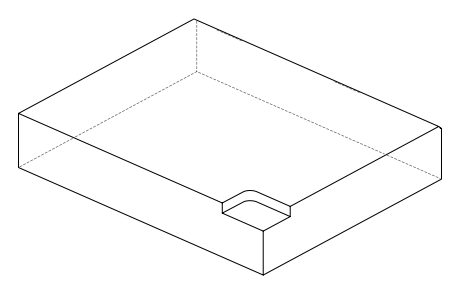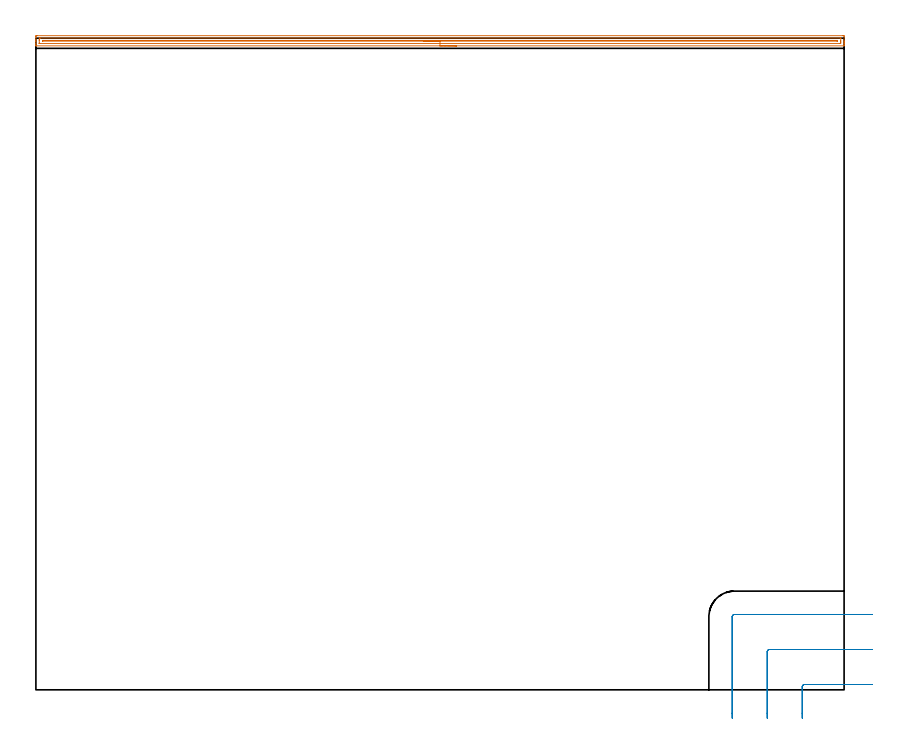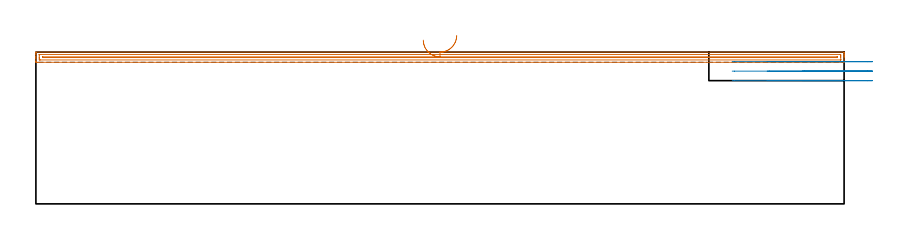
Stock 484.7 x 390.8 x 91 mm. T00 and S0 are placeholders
(PLAN: 2 operations, 1 tool changes, 13.9 min)
(1 AREA_MILL | FG_CHAMFER_SURFACE | UGT0205_001 | 11.79 min | 9018 mm3)
(2 MILL_CORNER_NOTCH_RECTANGULAR | CORNER_NOTCH_RECTANGULAR | UGT0201_006 | Follow Part, ap 7, ae 75% | 2.07 min | 81237 mm3)
(TOOL UGT0205_001 | Chamfer Mill 20 x 3 x 45 deg. | D20 FL50 Z2)
(TOOL UGT0201_006 | End Mill 28 mm | D28 FL25 Z2)
(OP 1 AREA_MILL)
G17 G21 G94 G90
T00 M6
G54
G17 G0 G90 X252.35 Y386.2 S1061 M3
G43 Z101. H0
G94 G1 X252.312 Z100.128 F250.
X252.198 Z99.263
X252.009 Z98.412
X251.747 Z97.58
X251.413 Z96.774
X251.01 Z96.
X250.542 Z95.264
X250.01 Z94.572
X249.421 Z93.929
X248.778 Z93.34
X248.086 Z92.808
X247.35 Z92.34
X246.576 Z91.937
X245.77 Z91.603
X244.938 Z91.341
X244.086 Z91.152
X243.222 Z91.038
X242.35 Z91.
X0.175
X0.01 Y386.202 Z90.988
X0.002 Y386.36 Z90.832
X0. Y386.524 Z90.675
Y386.803 Z90.396
Y387.492 Z89.702
Y388.716 Z88.481
Y389.25 Z87.944
Y389.862 Z87.334
Y391.619 Z85.577
X0.003 Y391.886 Z85.31
X0.01 Y392.292 Z84.905
X0.205 Y392.296 Z84.902
X0.622 Y392.3 Z84.9
X484.078 Y392.299 Z84.901
X484.495 Y392.296 Z84.902
X484.69 Y392.292 Z84.905
X484.7 Y391.886 Z85.31
Y389.25 Z87.944
Y388.716 Z88.481
Y388.371 Z88.825
Y387.837 Z89.359
Y387.492 Z89.702
Y386.803 Z90.396
Y386.524 Z90.675
X484.698 Y386.36 Z90.832
X484.69 Y386.202 Z90.988
X484.525 Y386.2 Z91.
X242.35
Y387.614 Z89.586
X2.285
X2.046 Y387.616 Z89.584
X2.018 Y387.618 Z89.582
X2.011 Y387.621 Z89.579
X2.007 Y387.627 Z89.573
X2.002 Y387.662 Z89.538
X2.001 Y387.695 Z89.505
X2. Y387.895 Z89.305
Y389.25 Z87.95
Y389.652 Z87.548
X2.004 Y390.129 Z87.071
X2.009 Y390.522 Z86.678
X2.034 Y390.879 Z86.321
X2.409 Y390.884 Z86.316
X2.534 Y390.885 Z86.315
X482.415 Y390.886 Z86.314
X482.654 Y390.884 Z86.316
X482.682 Y390.882 Z86.318
X482.689 Y390.879 Z86.321
X482.694 Y390.873 Z86.327
X482.698 Y390.838 Z86.362
X482.699 Y390.805 Z86.395
X482.7 Y390.605 Z86.595
Y389.25 Z87.95
Y388.848 Z88.352
X482.696 Y388.371 Z88.829
X482.691 Y387.978 Z89.222
X482.666 Y387.621 Z89.579
X482.291 Y387.616 Z89.584
X482.166 Y387.615 Z89.585
X242.35 Y387.614 Z89.586
Y389.028 Z88.172
X4.121 Y389.029 Z88.171
X4.062 Y389.031 Z88.169
X4.023 Y389.034 Z88.166
X4.01 Y389.037 Z88.163
X4.008 Y389.057 Z88.143
X4.004 Y389.25 Z87.95
X4.005 Y389.438 Z87.762
X4.01 Y389.464 Z87.736
X4.029 Y389.466 Z87.734
X4.084 Y389.469 Z87.731
X4.197 Y389.471 Z87.729
X480.579
X480.639 Y389.469 Z87.731
X480.677 Y389.466 Z87.734
X480.69 Y389.463 Z87.737
X480.692 Y389.443 Z87.757
X480.696 Y389.25 Z87.95
X480.695 Y389.062 Z88.138
X480.69 Y389.036 Z88.164
X480.671 Y389.034 Z88.166
X480.616 Y389.031 Z88.169
X480.503 Y389.029 Z88.171
X242.35 Y389.028 Z88.172
X241.478 Z88.21
X240.614 Z88.323
X239.762 Z88.512
X238.93 Z88.775
X238.124 Z89.108
X237.35 Z89.511
X236.614 Z89.98
X235.922 Z90.511
X235.279 Z91.1
X234.69 Z91.744
X234.158 Z92.436
X233.69 Z93.172
X233.287 Z93.945
X232.953 Z94.751
X232.691 Z95.583
X232.502 Z96.435
X232.388 Z97.3
X232.35 Z98.172
G0 Z101.
M5
M2
(OP 2 MILL_CORNER_NOTCH_RECTANGULAR)
G17 G21 G94 G90
T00 M6
G54
G17 G0 G90 X501.7 Y3.2 S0 M3
G43 Z101. H0
Z85.3
G94 G1 X498.7 F250.
X460.993 F500.
G3 X459.6 Y1.807 R1.4
G1 Y-14.
Y-17. F250.
G0 Z101.
X501.7 Y24.2
Z85.3
G1 X498.7
X439.994 F500.
G3 X438.6 Y22.806 R1.4
G1 Y-14.
Y-17. F250.
G0 Z101.
X501.7 Y45.2
Z85.3
G1 X498.7
X418.994 F500.
G3 X417.6 Y43.806 R1.4
G1 Y-14.
Y-17. F250.
G0 Z101.
X501.7 Y3.2
Z79.6
G1 X498.7
X460.993 F500.
G3 X459.6 Y1.807 R1.4
G1 Y-14.
Y-17. F250.
G0 Z101.
X501.7 Y24.2
Z79.6
G1 X498.7
X439.994 F500.
G3 X438.6 Y22.806 R1.4
G1 Y-14.
Y-17. F250.
G0 Z101.
X501.7 Y45.2
Z79.6
G1 X498.7
X418.994 F500.
G3 X417.6 Y43.806 R1.4
G1 Y-14.
Y-17. F250.
G0 Z101.
X501.7 Y3.2
Z73.9
G1 X498.7
X460.993 F500.
G3 X459.6 Y1.807 R1.4
G1 Y-14.
Y-17. F250.
G0 Z101.
X501.7 Y24.2
Z73.9
G1 X498.7
X439.994 F500.
G3 X438.6 Y22.806 R1.4
G1 Y-14.
Y-17. F250.
G0 Z101.
X501.7 Y45.2
Z73.9
G1 X498.7
X418.994 F500.
G3 X417.6 Y43.806 R1.4
G1 Y-14.
Y-17. F250.
G0 Z101.
M5
M2
